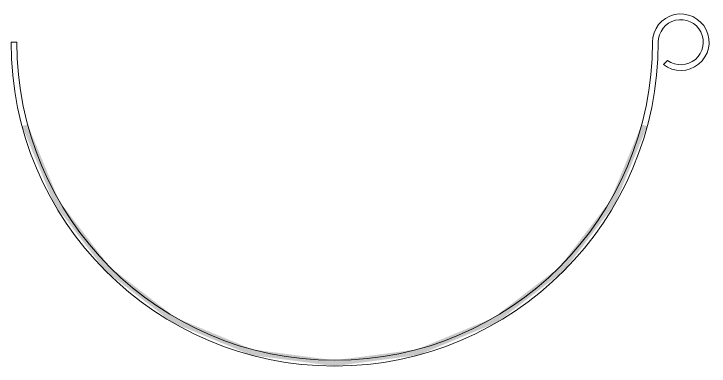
# Model space of a CAD drawing. Header units: inches. Extents: x -54880 to -186, y -132 to 853.
# Drawn here: x -18640.21 to -18632.69, y 149.46 to 153.27 of the extents above; entities that cross this region are included whole.
import ezdxf

# ---------------------------------------------------------------- set-up
doc = ezdxf.new("R2010")
doc.units = ezdxf.units.IN
doc.header["$MEASUREMENT"] = 0
doc.layers.add('A-ROOF-OTLN', color=132, linetype='Continuous', lineweight=9)

msp = doc.modelspace()

# ---------------------------------------------------------------- hatches: boundary and pattern name
at = {"layer": 'A-ROOF-OTLN'}
msp.add_hatch(color=256, dxfattribs=at).paths.add_polyline_path([(-18636.7431, 149.46148), (-18635.83723, 149.58074), (-18634.9931, 149.93039), (-18634.26823, 150.4866), (-18633.71201, 151.21148), (-18633.36236, 152.05561), (-18633.42273, 152.07179), (-18633.76614, 151.24273), (-18634.31242, 150.5308), (-18635.02435, 149.98452), (-18635.85341, 149.64111), (-18636.7431, 149.52398), (-18637.63279, 149.64111), (-18638.46185, 149.98452), (-18639.17378, 150.5308), (-18639.72006, 151.24273), (-18640.06347, 152.07179), (-18640.12384, 152.05561), (-18639.77419, 151.21148), (-18639.21797, 150.4866), (-18638.4931, 149.93039), (-18637.64897, 149.58074)], flags=0)

# ---------------------------------------------------------------- linework, layer by layer
for p, q in [((-18640.1806, 152.96148), (-18640.2431, 152.96148)), ((-18633.14273, 152.76453), (-18633.18736, 152.7199))]:
    msp.add_line(p, q, dxfattribs=at)
for centre, radius, start, end in [((-18632.9997, 152.96148), 0.3059, 232.159009, 180), ((-18632.9997, 152.96148), 0.2434, 234.010967, 180), ((-18636.7431, 152.96148), 3.5, 180, 360), ((-18636.7431, 152.96148), 3.4375, 180, 0)]:
    msp.add_arc(centre, radius, start, end, dxfattribs=at)

doc.saveas('drawing.dxf')
